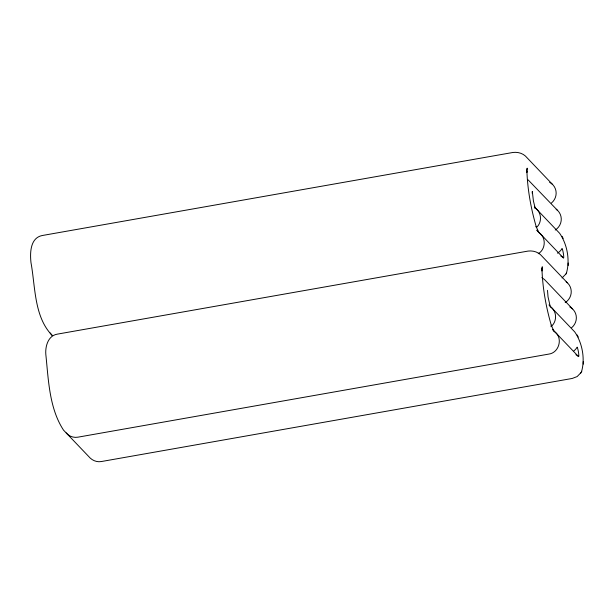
<?xml version="1.0" encoding="UTF-8"?>
<svg xmlns="http://www.w3.org/2000/svg" width="614" height="614" viewBox="0 0 614 614"><rect width="100%" height="100%" fill="white"/><g stroke="black" fill="none" stroke-linecap="round" stroke-linejoin="round"><path stroke-width="0.92" d="M534.433 206.903L559.63 233.282C567.244 244.303 570.206 260.259 566.415 273.123M548.962 304.935L574.727 331.905C582.333 342.919 585.295 358.883 581.512 371.746M547.496 290.345L548.049 296.923L550.29 306.793M532.208 193.272L532.307 191.453L533.428 201.047L535.201 208.169L534.518 206.834L535.324 208.192L534.403 206.887M542.078 268.333L542.269 266.783L542.009 270.997L541.978 269.63C542.699 288.81 546.184 307.883 551.595 326.28L551.195 325.082L553.935 331.207L553.014 329.902M541.893 269.224L542.346 267.98L541.701 269.508M526.605 170.884L527.18 168.159L526.919 172.373L526.889 171.007C527.61 190.186 531.095 209.259 536.506 227.656L536.106 226.459L538.846 232.583L536.828 230.112L563.33 257.857M562.063 277.942L565.847 274.074M567.397 282.816L540.45 254.61C537.166 251.656 532.43 250.52 528.109 251.072L57.232 334.154C48.092 335.689 45.16 346.403 45.82 354.378C48.475 379.759 49.189 408.195 63.526 430.138L90.258 458.121C93.198 460.838 97.334 462.281 101.318 461.544L572.194 378.462L577.152 376.566L580.936 372.698M565.578 274.535L566.668 272.685M580.667 373.158L581.765 371.309M537.043 226.942C542.17 221.807 541.517 212.337 535.431 208.23M550.919 326.702C557.182 321.92 557.167 311.29 550.52 306.854M538.255 253.705C545.654 249.476 546.414 237.672 539.199 232.89M541.817 277.628L544.472 279.531L572.509 308.88M554.296 331.506C563.353 337.416 559.293 352.812 548.755 354.101L77.878 437.183C73.58 437.959 68.96 436.308 66.205 432.916M528.117 179.871L557.412 210.257M552.301 184.2L525.361 155.987C522.077 153.032 517.341 151.904 513.012 152.456L42.143 235.538C30.094 237.971 29.925 253.129 30.999 262.738C35.405 286.707 34.016 316.855 52.213 335.474L50.171 332.972M552.523 329.373L578.419 356.481M563.161 238.447L562.071 236.336M578.25 337.063L577.16 334.952M583.246 361.592L583.3 364.125M568.157 262.969L568.211 265.501M556.161 209.228A12.679 12.372 -43.7 0 1 555.217 230.05M549.668 182.327A12.679 12.372 -43.7 0 1 551.449 203.019M557.489 253.175A12.671 11.958 -30.8 0 0 562.063 248.501A4.92 0.606 80 0 1 563.437 253.92A4.92 0.606 80 0 1 563.514 257.98A12.679 12.564 -77.1 0 0 560.835 256.076M569.869 307.008A12.679 12.372 -43.7 0 1 571.657 327.699M566.139 281.795A12.679 12.372 -43.7 0 1 565.195 302.61M573.936 350.847A12.671 11.958 -30.8 0 0 577.152 347.125A4.92 0.606 80 0 1 578.526 352.543A4.92 0.606 80 0 1 578.603 356.604A12.679 12.564 -77.1 0 0 575.924 354.7"/></g></svg>
